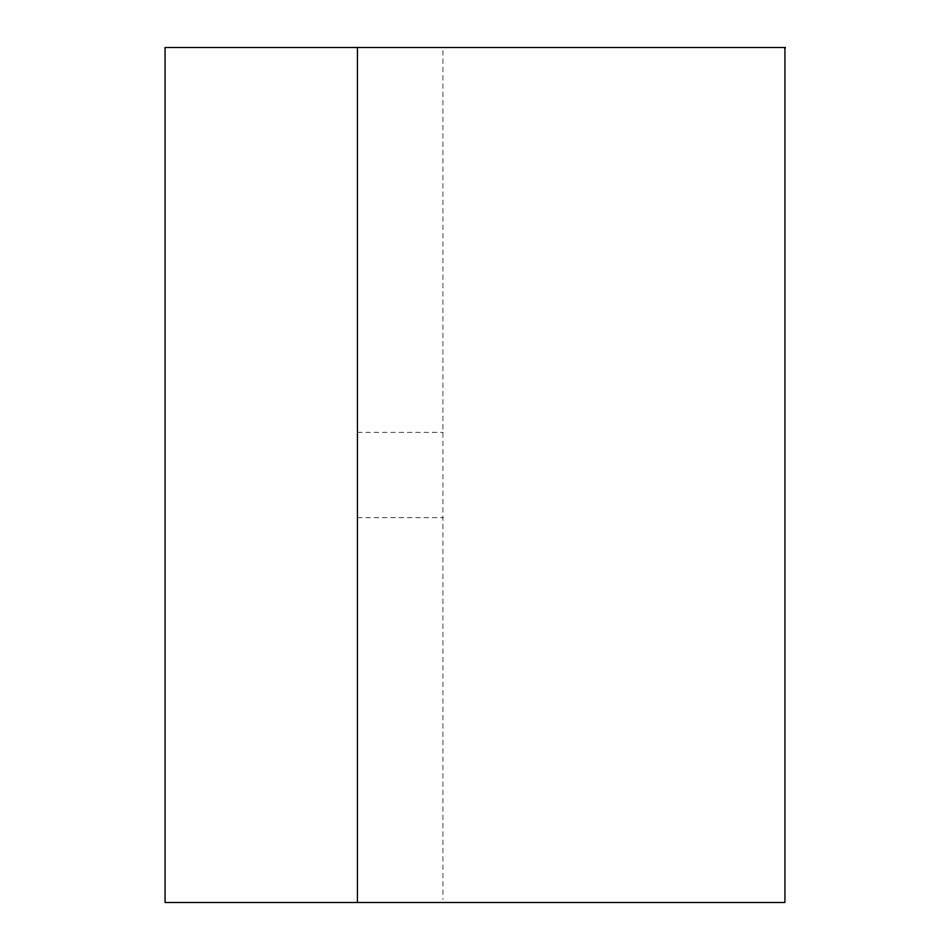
<?xml version="1.0" encoding="UTF-8"?>
<svg xmlns="http://www.w3.org/2000/svg" width="950" height="950" viewBox="0 0 950 950"><rect width="100%" height="100%" fill="white"/><g stroke="black" fill="none" stroke-linecap="round" stroke-linejoin="round"><path stroke-width="0.71" stroke-dasharray="4.75 3.56" d="M357.438 432.25L442.938 432.25M357.438 517.75L442.938 517.75M442.938 50.469L442.938 899.531"/><path stroke-width="1.43" d="M357.438 47.5L357.438 902.5M784.938 47.5L165.062 47.5L165.062 902.5L784.938 902.5L784.938 47.5"/></g></svg>
